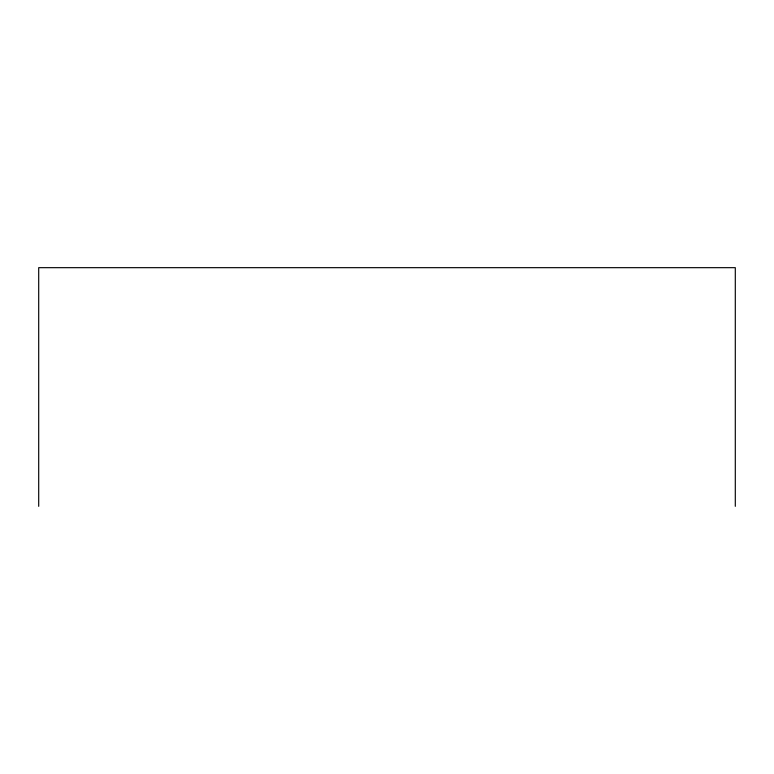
<?xml version="1.0" encoding="UTF-8"?>
<svg xmlns="http://www.w3.org/2000/svg" width="774" height="774" viewBox="0 0 774 774"><rect width="100%" height="100%" fill="white"/><g stroke="black" fill="none" stroke-linecap="round" stroke-linejoin="round"><path stroke-width="1.16" d="M735.3 506.331L735.3 267.669L38.7 267.669L38.7 506.331"/></g></svg>
